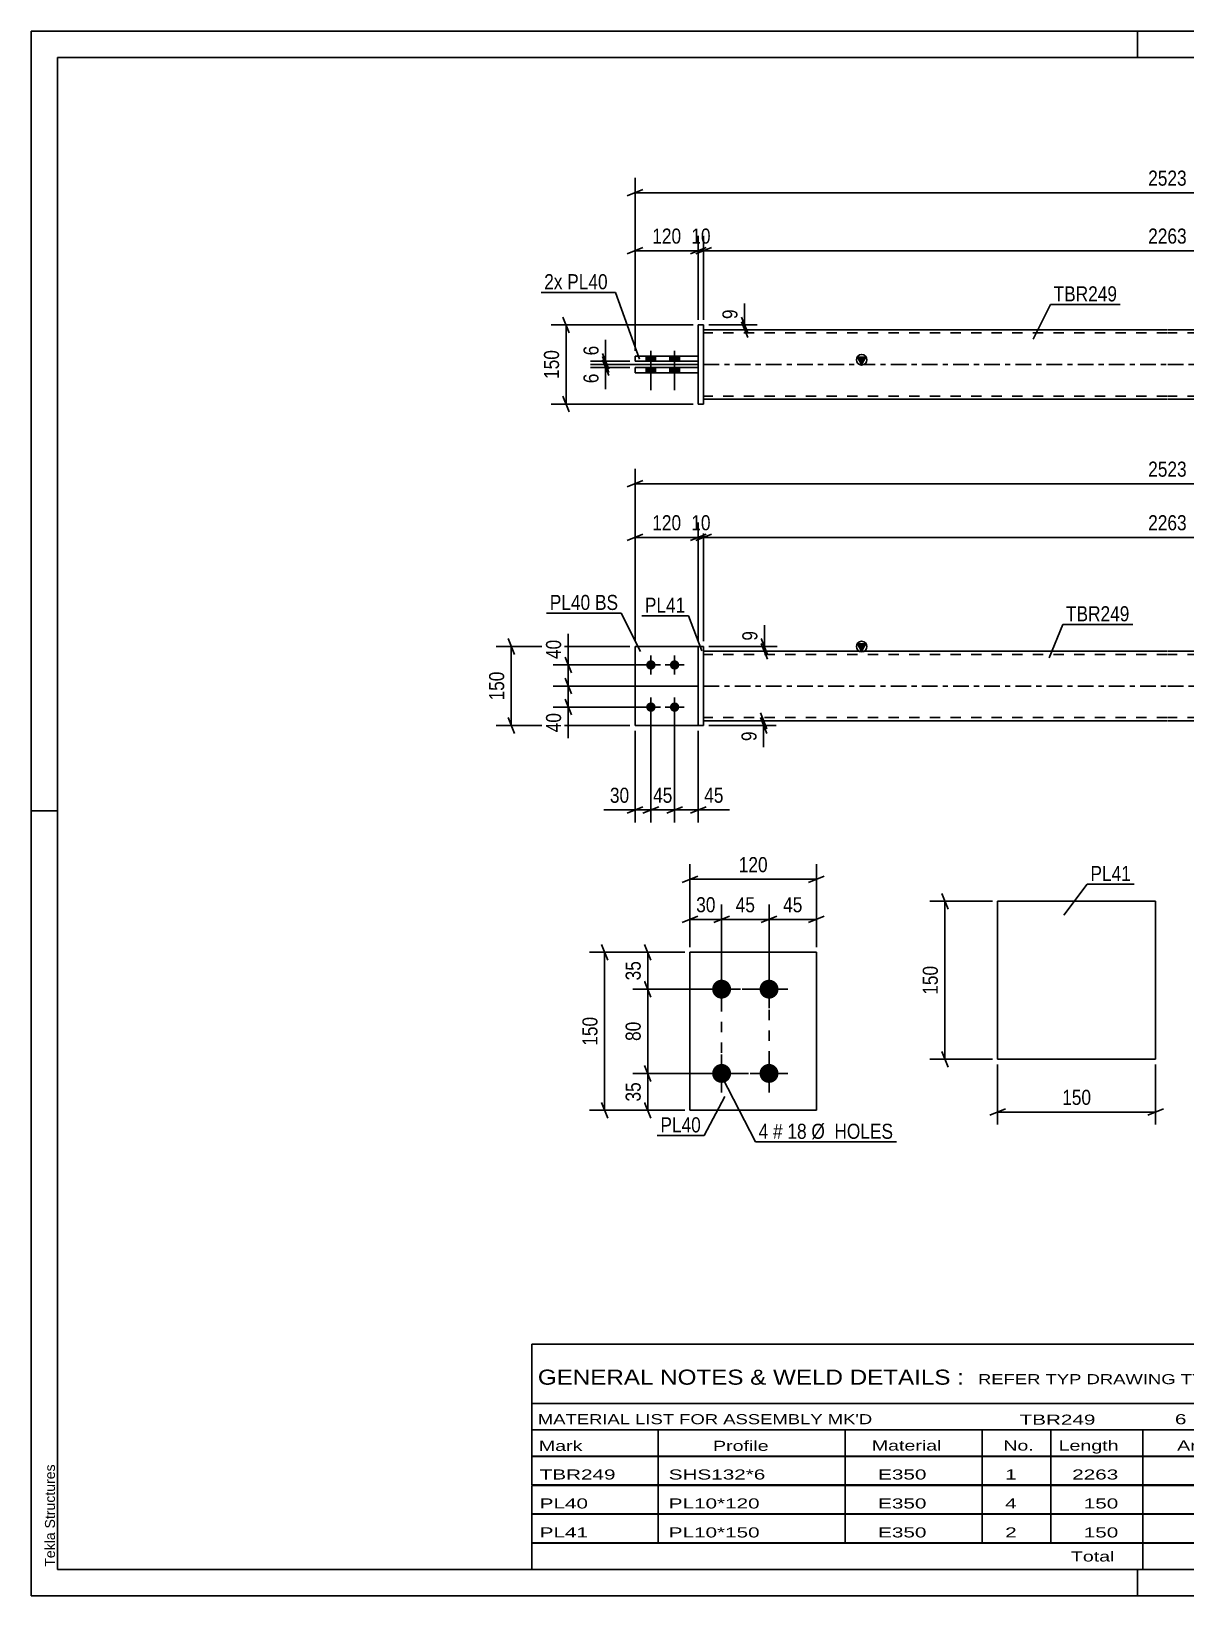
# Model space of a CAD drawing. Header units: millimetres. Extents: x 0 to 420, y 0 to 297.
# Drawn here: x 0 to 219.1, y 0 to 297 of the extents above; entities that cross this region are included whole.
import ezdxf

# ---------------------------------------------------------------- set-up
doc = ezdxf.new("R2010")
doc.units = ezdxf.units.MM
doc.linetypes.add('DXK_LINE_DOT2', pattern=[3.9198, 1.9599, -1.9599])
doc.linetypes.add('DXK_LINE_DOT3', pattern=[5.9187, 2.979, -0.9799, 0.9799, -0.9799])
doc.styles.add('Arial', font='ARIAL.TTF', dxfattribs={"height": 0.2})
doc.styles.add('Arial Narrow', font='ARIALN.TTF', dxfattribs={"height": 0.2})

# ---------------------------------------------------------------- blocks, each defined once
blk = doc.blocks.new('Unknown-582683613-1127')
at = {"color": 5, "linetype": 'Continuous'}
for p, q in [((420, 297), (0, 297)), ((0, 297), (0, 0)), ((0, 292), (0, 297)), ((210, 292), (210, 297)), ((415, 292), (5, 292)), ((5, 292), (5, 5)), ((5, 149), (0, 149)), ((0, 0), (0, 5)), ((5, 5), (415, 5)), ((210, 0), (210, 5)), ((0, 0), (420, 0))]:
    blk.add_line(p, q, dxfattribs=at)
at = {"color": 174, "linetype": 'Continuous', "style": 'Arial'}
blk.add_text('Tekla Structures', height=1.9102, rotation=90, dxfattribs=at).set_placement((4.5, 5.5))
blk = doc.blocks.new('Bolt-582683613-1424 - 1364')
at = {"linetype": 'Continuous'}
for points in [[(117.61, 175.8, -1), (117.61, 177.6, -1)], [(122.11, 175.8, -1), (122.11, 177.6, -1)], [(117.61, 167.8, -1), (117.61, 169.6, -1)], [(122.11, 167.8, -1), (122.11, 169.6, -1)]]:
    blk.add_hatch(color=1, dxfattribs=at).paths.add_polyline_path(points)
at = {"color": 1, "linetype": 'Continuous'}
for p, q in [((117.61, 174.9), (117.61, 178.5)), ((122.11, 174.9), (122.11, 178.5)), ((119.41, 176.7), (115.81, 176.7)), ((123.91, 176.7), (120.31, 176.7)), ((117.61, 166.9), (117.61, 170.5)), ((122.11, 166.9), (122.11, 170.5)), ((119.41, 168.7), (115.81, 168.7)), ((123.91, 168.7), (120.31, 168.7))]:
    blk.add_line(p, q, dxfattribs=at)
blk = doc.blocks.new('Part-582683613-1412 - 1364')
at = {"linetype": 'Continuous'}
blk.add_hatch(color=2, dxfattribs=at).paths.add_polyline_path([(157.61, 179.3), (156.81, 180.7), (158.41, 180.7)])
at = {"color": 2, "linetype": 'Continuous'}
for p, q in [((127.61, 179.3), (215.61, 179.3)), ((157.61, 179.3), (156.81, 180.7)), ((156.81, 180.7), (158.41, 180.7)), ((158.41, 180.7), (157.61, 179.3)), ((215.71, 179.3), (303.71, 179.3)), ((127.61, 166.1), (215.61, 166.1)), ((215.71, 166.1), (303.71, 166.1))]:
    blk.add_line(p, q, dxfattribs=at)
at = {"color": 7, "linetype": 'DXK_LINE_DOT2'}
for p, q in [((127.61, 166.1), (127.61, 179.3)), ((215.61, 178.7), (127.61, 178.7)), ((303.71, 178.7), (215.71, 178.7)), ((303.71, 179.3), (303.71, 166.1)), ((215.61, 166.7), (127.61, 166.7)), ((303.71, 166.7), (215.71, 166.7))]:
    blk.add_line(p, q, dxfattribs=at)
at = {"color": 7, "linetype": 'DXK_LINE_DOT3'}
for p, q in [((127.61, 172.7), (215.61, 172.7)), ((215.71, 172.7), (303.71, 172.7))]:
    blk.add_line(p, q, dxfattribs=at)
at = {"color": 2, "linetype": 'Continuous'}
blk.add_circle((157.61, 180.2), 1, dxfattribs=at)
blk = doc.blocks.new('Part-582683613-1440 - 1364')
at = {"color": 2, "linetype": 'Continuous'}
for p, q in [((127.61, 180.2), (126.61, 180.2)), ((126.61, 180.2), (126.61, 165.2)), ((127.61, 165.2), (127.61, 180.2)), ((126.61, 165.2), (127.61, 165.2))]:
    blk.add_line(p, q, dxfattribs=at)
blk = doc.blocks.new('Part-582683613-1445 - 1364')
at = {"color": 7, "linetype": 'DXK_LINE_DOT2'}
for p, q in [((126.61, 180.2), (114.61, 180.2)), ((114.61, 180.2), (114.61, 165.2)), ((126.61, 165.2), (126.61, 180.2)), ((114.61, 165.2), (126.61, 165.2))]:
    blk.add_line(p, q, dxfattribs=at)
blk = doc.blocks.new('Part-582683613-1450 - 1364')
at = {"color": 2, "linetype": 'Continuous'}
for p, q in [((126.61, 180.2), (114.61, 180.2)), ((114.61, 180.2), (114.61, 165.2)), ((114.61, 165.2), (126.61, 165.2))]:
    blk.add_line(p, q, dxfattribs=at)
at = {"color": 7, "linetype": 'DXK_LINE_DOT2'}
blk.add_line((126.61, 165.2), (126.61, 180.2), dxfattribs=at)
blk = doc.blocks.new('Part-582683613-1776 - 1765')
at = {"color": 2, "linetype": 'Continuous'}
for p, q in [((114.61, 234.35), (114.61, 235.35)), ((114.61, 235.35), (126.61, 235.35)), ((126.61, 235.35), (126.61, 234.35)), ((126.61, 234.35), (114.61, 234.35))]:
    blk.add_line(p, q, dxfattribs=at)
blk = doc.blocks.new('Bolt-582683613-1769 - 1765')
at = {"linetype": 'Continuous'}
for points in [[(116.71, 234.35), (118.51, 234.35), (118.51, 235.35), (116.71, 235.35)], [(116.71, 234.35), (118.51, 234.35), (118.51, 235.35), (116.71, 235.35)], [(121.21, 234.35), (123.01, 234.35), (123.01, 235.35), (121.21, 235.35)], [(121.21, 234.35), (123.01, 234.35), (123.01, 235.35), (121.21, 235.35)], [(116.71, 232.15), (118.51, 232.15), (118.51, 233.15), (116.71, 233.15)], [(116.71, 232.15), (118.51, 232.15), (118.51, 233.15), (116.71, 233.15)], [(121.21, 232.15), (123.01, 232.15), (123.01, 233.15), (121.21, 233.15)], [(121.21, 232.15), (123.01, 232.15), (123.01, 233.15), (121.21, 233.15)]]:
    blk.add_hatch(color=1, dxfattribs=at).paths.add_polyline_path(points)
at = {"color": 1, "linetype": 'Continuous'}
for p, q in [((116.71, 235.35), (116.71, 234.35)), ((116.71, 235.35), (116.71, 234.35)), ((117.61, 236.35), (117.61, 228.85)), ((117.61, 236.35), (117.61, 228.85)), ((118.51, 235.35), (118.51, 234.35)), ((118.51, 235.35), (118.51, 234.35)), ((121.21, 235.35), (121.21, 234.35)), ((121.21, 235.35), (121.21, 234.35)), ((122.11, 236.35), (122.11, 228.85)), ((122.11, 236.35), (122.11, 228.85)), ((123.01, 235.35), (123.01, 234.35)), ((123.01, 235.35), (123.01, 234.35)), ((116.71, 233.15), (116.71, 232.15)), ((116.71, 233.15), (116.71, 232.15)), ((118.51, 233.15), (118.51, 232.15)), ((118.51, 233.15), (118.51, 232.15)), ((121.21, 233.15), (121.21, 232.15)), ((121.21, 233.15), (121.21, 232.15)), ((123.01, 233.15), (123.01, 232.15)), ((123.01, 233.15), (123.01, 232.15))]:
    blk.add_line(p, q, dxfattribs=at)
blk = doc.blocks.new('Part-582683613-1771 - 1765')
at = {"color": 2, "linetype": 'Continuous'}
for p, q in [((126.61, 226.24), (126.61, 241.24)), ((126.61, 241.24), (127.61, 241.24)), ((127.61, 226.24), (127.61, 241.24)), ((126.61, 226.24), (127.61, 226.24))]:
    blk.add_line(p, q, dxfattribs=at)
blk = doc.blocks.new('Part-582683613-1781 - 1765')
at = {"color": 2, "linetype": 'Continuous'}
for p, q in [((114.61, 233.15), (126.61, 233.15)), ((114.61, 232.15), (114.61, 233.15)), ((126.61, 232.15), (114.61, 232.15)), ((126.61, 233.15), (126.61, 232.15))]:
    blk.add_line(p, q, dxfattribs=at)
blk = doc.blocks.new('Part-582683613-1811 - 1765')
at = {"linetype": 'Continuous'}
blk.add_hatch(color=2, dxfattribs=at).paths.add_polyline_path([(157.61, 233.74), (156.81, 235.14), (158.41, 235.14)])
at = {"color": 2, "linetype": 'Continuous'}
for p, q in [((127.61, 240.34), (215.61, 240.34)), ((215.71, 240.34), (303.71, 240.34)), ((157.61, 233.74), (156.81, 235.14)), ((156.81, 235.14), (158.41, 235.14)), ((158.41, 235.14), (157.61, 233.74)), ((127.61, 227.14), (215.61, 227.14)), ((215.71, 227.14), (303.71, 227.14))]:
    blk.add_line(p, q, dxfattribs=at)
at = {"color": 7, "linetype": 'DXK_LINE_DOT2'}
for p, q in [((127.61, 240.34), (127.61, 227.14)), ((215.61, 239.74), (127.61, 239.74)), ((303.71, 239.74), (215.71, 239.74)), ((303.71, 240.34), (303.71, 227.14)), ((215.61, 227.74), (127.61, 227.74)), ((303.71, 227.74), (215.71, 227.74))]:
    blk.add_line(p, q, dxfattribs=at)
at = {"color": 7, "linetype": 'DXK_LINE_DOT3'}
for p, q in [((127.61, 233.74), (215.61, 233.74)), ((215.71, 233.74), (303.71, 233.74))]:
    blk.add_line(p, q, dxfattribs=at)
at = {"color": 2, "linetype": 'Continuous'}
blk.add_circle((157.61, 234.64), 1, dxfattribs=at)
blk = doc.blocks.new('Bolt-582683613-2117 - 2049')
at = {"linetype": 'Continuous'}
for points in [[(131.03, 113.35, -1), (131.03, 116.95, -1)], [(140.03, 113.35, -1), (140.03, 116.95, -1)], [(131.03, 97.35, -1), (131.03, 100.95, -1)], [(140.03, 97.35, -1), (140.03, 100.95, -1)]]:
    blk.add_hatch(color=1, dxfattribs=at).paths.add_polyline_path(points)
at = {"color": 1, "linetype": 'Continuous'}
for p, q in [((131.03, 111.55), (131.03, 118.75)), ((140.03, 111.55), (140.03, 118.75)), ((134.63, 115.15), (127.43, 115.15)), ((143.63, 115.15), (136.43, 115.15)), ((131.03, 95.55), (131.03, 102.75)), ((140.03, 95.55), (140.03, 102.75)), ((134.63, 99.15), (127.43, 99.15)), ((143.63, 99.15), (136.43, 99.15))]:
    blk.add_line(p, q, dxfattribs=at)
blk = doc.blocks.new('Part-582683613-2056 - 2049')
at = {"color": 2, "linetype": 'Continuous'}
for p, q in [((149.03, 122.15), (125.03, 122.15)), ((125.03, 122.15), (125.03, 92.15)), ((149.03, 92.15), (149.03, 122.15)), ((125.03, 92.15), (149.03, 92.15))]:
    blk.add_line(p, q, dxfattribs=at)
blk = doc.blocks.new('Part-582683613-2258 - 2252')
at = {"color": 2, "linetype": 'Continuous'}
for p, q in [((183.42, 131.83), (213.42, 131.83)), ((183.42, 101.83), (183.42, 131.83)), ((213.42, 131.83), (213.42, 101.83)), ((213.42, 101.83), (183.42, 101.83))]:
    blk.add_line(p, q, dxfattribs=at)
blk = doc.blocks.new('Rectangle-582683613-2237 - 2049')
at = {"color": 1, "linetype": 'DXK_LINE_DOT2'}
blk.add_lwpolyline([(131.03, 115.15), (140.03, 115.15), (140.03, 99.15), (131.03, 99.15), (131.03, 115.15)], close=True, dxfattribs=at)
blk = doc.blocks.new('StraightDimension-582683613-1621 - 1364')
at = {"color": 7, "linetype": 'Continuous'}
for p, q in [((117.61, 167.7), (117.61, 146.78)), ((122.11, 167.7), (122.11, 146.78)), ((116.11, 148.58), (119.11, 149.78)), ((117.61, 149.18), (122.11, 149.18)), ((123.61, 149.78), (120.61, 148.58))]:
    blk.add_line(p, q, dxfattribs=at)
at = {"color": 0}
blk.add_wipeout([(122.29, 149.93), (122.29, 154.13), (117.43, 154.13), (117.43, 149.93)], dxfattribs=at)
at = {"color": 3, "style": 'Arial Narrow'}
blk.add_text('45', height=2.863, dxfattribs=at).set_placement((118.03, 150.53))
blk = doc.blocks.new('StraightDimension-582683613-1692 - 1364')
at = {"color": 7, "linetype": 'Continuous'}
for p, q in [((127.61, 181.2), (127.61, 203.77)), ((303.71, 181.2), (303.71, 203.77)), ((129.11, 201.52), (126.11, 200.32)), ((127.61, 200.92), (303.71, 200.92)), ((302.21, 200.32), (305.21, 201.52))]:
    blk.add_line(p, q, dxfattribs=at)
at = {"color": 0}
blk.add_wipeout([(219.92, 201.67), (219.92, 205.87), (211.4, 205.87), (211.4, 201.67)], dxfattribs=at)
at = {"color": 3, "style": 'Arial Narrow'}
blk.add_text('2263', height=2.863, dxfattribs=at).set_placement((212, 202.27))
blk = doc.blocks.new('StraightDimension-582683613-1628 - 1364')
at = {"color": 7, "linetype": 'Continuous'}
for p, q in [((117.61, 167.7), (117.61, 146.78)), ((114.61, 164.2), (114.61, 146.78)), ((113.11, 148.58), (116.11, 149.78)), ((114.61, 149.18), (117.61, 149.18)), ((119.11, 149.78), (116.11, 148.58))]:
    blk.add_line(p, q, dxfattribs=at)
at = {"color": 0}
blk.add_wipeout([(114.08, 149.93), (114.08, 154.13), (109.23, 154.13), (109.23, 149.93)], dxfattribs=at)
at = {"color": 7, "linetype": 'Continuous'}
blk.add_line((114.61, 149.18), (108.7, 149.18), dxfattribs=at)
blk.add_line((114.61, 149.18), (108.7, 149.18), dxfattribs=at)
at = {"color": 3, "style": 'Arial Narrow'}
blk.add_text('30', height=2.863, dxfattribs=at).set_placement((109.83, 150.53))
blk = doc.blocks.new('StraightDimension-582683613-1701 - 1364')
at = {"color": 7, "linetype": 'Continuous'}
for p, q in [((126.61, 181.2), (126.61, 203.77)), ((127.61, 181.2), (127.61, 203.77)), ((125.11, 200.32), (128.11, 201.52)), ((129.11, 201.52), (126.11, 200.32)), ((126.61, 200.92), (127.61, 200.92))]:
    blk.add_line(p, q, dxfattribs=at)
at = {"color": 0}
blk.add_wipeout([(129.54, 201.67), (129.54, 205.87), (124.68, 205.87), (124.68, 201.67)], dxfattribs=at)
at = {"color": 3, "style": 'Arial Narrow'}
blk.add_text('10', height=2.863, dxfattribs=at).set_placement((125.28, 202.27))
blk = doc.blocks.new('StraightDimension-582683613-1715 - 1364')
at = {"color": 7, "linetype": 'Continuous'}
for p, q in [((114.61, 181.2), (114.61, 203.77)), ((126.61, 181.2), (126.61, 203.77)), ((113.11, 200.32), (116.11, 201.52)), ((114.61, 200.92), (126.61, 200.92)), ((128.11, 201.52), (125.11, 200.32))]:
    blk.add_line(p, q, dxfattribs=at)
at = {"color": 0}
blk.add_wipeout([(123.95, 201.67), (123.95, 205.87), (117.27, 205.87), (117.27, 201.67)], dxfattribs=at)
at = {"color": 3, "style": 'Arial Narrow'}
blk.add_text('120', height=2.863, dxfattribs=at).set_placement((117.87, 202.27))
blk = doc.blocks.new('StraightDimension-582683613-1503 - 1364')
at = {"color": 7, "linetype": 'Continuous'}
for p, q in [((91.71, 178.7), (90.51, 181.7)), ((113.61, 180.2), (88.26, 180.2)), ((91.11, 165.2), (91.11, 180.2)), ((90.51, 166.7), (91.71, 163.7)), ((113.61, 165.2), (88.26, 165.2))]:
    blk.add_line(p, q, dxfattribs=at)
at = {"color": 0}
blk.add_wipeout([(90.36, 176.04), (86.16, 176.04), (86.16, 169.36), (90.36, 169.36)], dxfattribs=at)
at = {"color": 3, "style": 'Arial Narrow'}
blk.add_text('150', height=2.863, rotation=90.0002, dxfattribs=at).set_placement((89.76, 169.96))
blk = doc.blocks.new('StraightDimension-582683613-1566 - 1364')
at = {"color": 7, "linetype": 'Continuous'}
for p, q in [((116.61, 176.7), (99.06, 176.7)), ((101.31, 178.2), (102.51, 175.2)), ((101.91, 172.7), (101.91, 176.7)), ((126.61, 172.7), (99.06, 172.7)), ((102.51, 171.2), (101.31, 174.2))]:
    blk.add_line(p, q, dxfattribs=at)
at = {"color": 0}
blk.add_wipeout([(101.16, 182.08), (96.96, 182.08), (96.96, 177.22), (101.16, 177.22)], dxfattribs=at)
at = {"color": 7, "linetype": 'Continuous'}
blk.add_line((101.91, 176.7), (101.91, 182.6), dxfattribs=at)
blk.add_line((101.91, 176.7), (101.91, 182.6), dxfattribs=at)
at = {"color": 3, "style": 'Arial Narrow'}
blk.add_text('40', height=2.863, rotation=90.0002, dxfattribs=at).set_placement((100.56, 177.82))
blk = doc.blocks.new('StraightDimension-582683613-1579 - 1364')
at = {"color": 7, "linetype": 'Continuous'}
for p, q in [((126.61, 172.7), (99.06, 172.7)), ((101.31, 174.2), (102.51, 171.2)), ((101.91, 168.7), (101.91, 172.7)), ((102.51, 167.2), (101.31, 170.2)), ((116.61, 168.7), (99.06, 168.7))]:
    blk.add_line(p, q, dxfattribs=at)
at = {"color": 0}
blk.add_wipeout([(101.16, 168.17), (96.96, 168.17), (96.96, 163.32), (101.16, 163.32)], dxfattribs=at)
at = {"color": 7, "linetype": 'Continuous'}
blk.add_line((101.91, 168.7), (101.91, 162.79), dxfattribs=at)
blk.add_line((101.91, 168.7), (101.91, 162.79), dxfattribs=at)
at = {"color": 3, "style": 'Arial Narrow'}
blk.add_text('40', height=2.863, rotation=90.0002, dxfattribs=at).set_placement((100.56, 163.92))
blk = doc.blocks.new('StraightDimension-582683613-1593 - 1364')
at = {"color": 7, "linetype": 'Continuous'}
for p, q in [((138.57, 181.7), (139.77, 178.7)), ((128.61, 180.2), (141.57, 180.2)), ((128.61, 179.3), (141.57, 179.3)), ((139.77, 177.8), (138.57, 180.8)), ((139.17, 179.3), (139.17, 180.2))]:
    blk.add_line(p, q, dxfattribs=at)
at = {"color": 0}
blk.add_wipeout([(138.42, 183.75), (134.22, 183.75), (134.22, 180.72), (138.42, 180.72)], dxfattribs=at)
at = {"color": 7, "linetype": 'Continuous'}
blk.add_line((139.17, 180.2), (139.17, 184.28), dxfattribs=at)
blk.add_line((139.17, 180.2), (139.17, 184.28), dxfattribs=at)
at = {"color": 3, "style": 'Arial Narrow'}
blk.add_text('9', height=2.86, rotation=90.0002, dxfattribs=at).set_placement((137.82, 181.32))
blk = doc.blocks.new('StraightDimension-582683613-1602 - 1364')
at = {"color": 7, "linetype": 'Continuous'}
for p, q in [((138.41, 167.6), (139.61, 164.6)), ((139.61, 163.7), (138.41, 166.7)), ((128.61, 166.1), (141.41, 166.1)), ((128.61, 165.2), (141.41, 165.2)), ((139.01, 165.2), (139.01, 166.1))]:
    blk.add_line(p, q, dxfattribs=at)
at = {"color": 0}
blk.add_wipeout([(138.26, 164.67), (134.06, 164.67), (134.06, 161.65), (138.26, 161.65)], dxfattribs=at)
at = {"color": 7, "linetype": 'Continuous'}
blk.add_line((139.01, 165.2), (139.01, 161.12), dxfattribs=at)
blk.add_line((139.01, 165.2), (139.01, 161.12), dxfattribs=at)
at = {"color": 3, "style": 'Arial Narrow'}
blk.add_text('9', height=2.86, rotation=90.0002, dxfattribs=at).set_placement((137.66, 162.25))
blk = doc.blocks.new('StraightDimension-582683613-1611 - 1364')
at = {"color": 7, "linetype": 'Continuous'}
for p, q in [((122.11, 167.7), (122.11, 146.78)), ((126.61, 164.2), (126.61, 146.78)), ((120.61, 148.58), (123.61, 149.78)), ((122.11, 149.18), (126.61, 149.18)), ((128.11, 149.78), (125.11, 148.58))]:
    blk.add_line(p, q, dxfattribs=at)
at = {"color": 0}
blk.add_wipeout([(131.99, 149.93), (131.99, 154.13), (127.13, 154.13), (127.13, 149.93)], dxfattribs=at)
at = {"color": 7, "linetype": 'Continuous'}
blk.add_line((126.61, 149.18), (132.52, 149.18), dxfattribs=at)
blk.add_line((126.61, 149.18), (132.52, 149.18), dxfattribs=at)
at = {"color": 3, "style": 'Arial Narrow'}
blk.add_text('45', height=2.863, dxfattribs=at).set_placement((127.73, 150.53))
blk = doc.blocks.new('StraightDimension-582683613-1639 - 1364')
at = {"color": 7, "linetype": 'Continuous'}
for p, q in [((114.61, 181.2), (114.61, 213.94)), ((316.71, 181.2), (316.71, 213.94)), ((116.11, 211.69), (113.11, 210.49)), ((114.61, 211.09), (316.71, 211.09)), ((315.21, 210.49), (318.21, 211.69))]:
    blk.add_line(p, q, dxfattribs=at)
at = {"color": 0}
blk.add_wipeout([(219.92, 211.84), (219.92, 216.04), (211.4, 216.04), (211.4, 211.84)], dxfattribs=at)
at = {"color": 3, "style": 'Arial Narrow'}
blk.add_text('2523', height=2.863, dxfattribs=at).set_placement((212, 212.44))
blk = doc.blocks.new('StraightDimension-582683613-1814 - 1765')
at = {"color": 7, "linetype": 'Continuous'}
for p, q in [((114.61, 236.34), (114.61, 269.19)), ((316.71, 236.34), (316.71, 269.19)), ((116.11, 266.94), (113.11, 265.74)), ((114.61, 266.34), (316.71, 266.34)), ((315.21, 265.74), (318.21, 266.94))]:
    blk.add_line(p, q, dxfattribs=at)
at = {"color": 0}
blk.add_wipeout([(219.92, 267.09), (219.92, 271.29), (211.4, 271.29), (211.4, 267.09)], dxfattribs=at)
at = {"color": 3, "style": 'Arial Narrow'}
blk.add_text('2523', height=2.863, dxfattribs=at).set_placement((212, 267.69))
blk = doc.blocks.new('StraightDimension-582683613-1825 - 1765')
at = {"color": 7, "linetype": 'Continuous'}
for p, q in [((125.11, 254.74), (128.11, 255.94)), ((129.11, 255.94), (126.11, 254.74)), ((126.61, 242.24), (126.61, 258.19)), ((127.61, 242.24), (127.61, 258.19)), ((126.61, 255.34), (127.61, 255.34))]:
    blk.add_line(p, q, dxfattribs=at)
at = {"color": 0}
blk.add_wipeout([(129.54, 256.09), (129.54, 260.29), (124.68, 260.29), (124.68, 256.09)], dxfattribs=at)
at = {"color": 3, "style": 'Arial Narrow'}
blk.add_text('10', height=2.863, dxfattribs=at).set_placement((125.28, 256.69))
blk = doc.blocks.new('StraightDimension-582683613-1835 - 1765')
at = {"color": 7, "linetype": 'Continuous'}
for p, q in [((113.11, 254.74), (116.11, 255.94)), ((114.61, 236.35), (114.61, 258.19)), ((128.11, 255.94), (125.11, 254.74)), ((126.61, 242.24), (126.61, 258.19)), ((114.61, 255.34), (126.61, 255.34))]:
    blk.add_line(p, q, dxfattribs=at)
at = {"color": 0}
blk.add_wipeout([(123.95, 256.09), (123.95, 260.29), (117.27, 260.29), (117.27, 256.09)], dxfattribs=at)
at = {"color": 3, "style": 'Arial Narrow'}
blk.add_text('120', height=2.863, dxfattribs=at).set_placement((117.87, 256.69))
blk = doc.blocks.new('StraightDimension-582683613-1845 - 1765')
at = {"color": 7, "linetype": 'Continuous'}
for p, q in [((129.11, 255.94), (126.11, 254.74)), ((127.61, 242.24), (127.61, 258.19)), ((302.21, 254.74), (305.21, 255.94)), ((303.71, 242.24), (303.71, 258.19)), ((127.61, 255.34), (303.71, 255.34))]:
    blk.add_line(p, q, dxfattribs=at)
at = {"color": 0}
blk.add_wipeout([(219.92, 256.09), (219.92, 260.29), (211.4, 260.29), (211.4, 256.09)], dxfattribs=at)
at = {"color": 3, "style": 'Arial Narrow'}
blk.add_text('2263', height=2.863, dxfattribs=at).set_placement((212, 256.69))
blk = doc.blocks.new('StraightDimension-582683613-1876 - 1765')
at = {"color": 7, "linetype": 'Continuous'}
for p, q in [((125.61, 241.24), (98.67, 241.24)), ((102.12, 239.74), (100.92, 242.74)), ((101.52, 226.24), (101.52, 241.24)), ((125.61, 226.24), (98.67, 226.24)), ((100.92, 227.74), (102.12, 224.74))]:
    blk.add_line(p, q, dxfattribs=at)
at = {"color": 0}
blk.add_wipeout([(100.77, 237.09), (96.57, 237.09), (96.57, 230.4), (100.77, 230.4)], dxfattribs=at)
at = {"color": 3, "style": 'Arial Narrow'}
blk.add_text('150', height=2.863, rotation=90.0002, dxfattribs=at).set_placement((100.17, 231))
blk = doc.blocks.new('StraightDimension-582683613-1887 - 1765')
at = {"color": 7, "linetype": 'Continuous'}
for p, q in [((128.61, 241.24), (137.79, 241.24)), ((134.79, 242.74), (135.99, 239.74)), ((135.99, 238.84), (134.79, 241.84)), ((135.39, 240.34), (135.39, 241.24)), ((128.61, 240.34), (137.79, 240.34))]:
    blk.add_line(p, q, dxfattribs=at)
at = {"color": 0}
blk.add_wipeout([(134.64, 244.8), (130.44, 244.8), (130.44, 241.77), (134.64, 241.77)], dxfattribs=at)
at = {"color": 7, "linetype": 'Continuous'}
blk.add_line((135.39, 241.24), (135.39, 245.32), dxfattribs=at)
blk.add_line((135.39, 241.24), (135.39, 245.32), dxfattribs=at)
at = {"color": 3, "style": 'Arial Narrow'}
blk.add_text('9', height=2.86, rotation=90.0002, dxfattribs=at).set_placement((134.04, 242.37))
blk = doc.blocks.new('StraightDimension-582683613-1898 - 1765')
at = {"color": 7, "linetype": 'Continuous'}
for p, q in [((108.42, 235.85), (109.62, 232.85)), ((109.62, 232.24), (108.42, 235.24)), ((113.61, 234.35), (106.17, 234.35)), ((126.61, 233.74), (106.17, 233.74)), ((109.02, 233.74), (109.02, 234.35))]:
    blk.add_line(p, q, dxfattribs=at)
at = {"color": 0}
blk.add_wipeout([(108.27, 237.9), (104.07, 237.9), (104.07, 234.87), (108.27, 234.87)], dxfattribs=at)
at = {"color": 7, "linetype": 'Continuous'}
blk.add_line((109.02, 234.35), (109.02, 238.42), dxfattribs=at)
blk.add_line((109.02, 234.35), (109.02, 238.42), dxfattribs=at)
at = {"color": 3, "style": 'Arial Narrow'}
blk.add_text('6', height=2.86, rotation=90.0002, dxfattribs=at).set_placement((107.67, 235.47))
blk = doc.blocks.new('StraightDimension-582683613-1914 - 1765')
at = {"color": 7, "linetype": 'Continuous'}
for p, q in [((108.42, 235.24), (109.62, 232.24)), ((109.62, 231.65), (108.42, 234.65)), ((126.61, 233.74), (106.17, 233.74)), ((113.61, 233.15), (106.17, 233.15)), ((109.02, 233.15), (109.02, 233.74))]:
    blk.add_line(p, q, dxfattribs=at)
at = {"color": 0}
blk.add_wipeout([(108.27, 232.62), (104.07, 232.62), (104.07, 229.59), (108.27, 229.59)], dxfattribs=at)
at = {"color": 7, "linetype": 'Continuous'}
blk.add_line((109.02, 233.15), (109.02, 229.07), dxfattribs=at)
blk.add_line((109.02, 233.15), (109.02, 229.07), dxfattribs=at)
at = {"color": 3, "style": 'Arial Narrow'}
blk.add_text('6', height=2.86, rotation=90.0002, dxfattribs=at).set_placement((107.67, 230.19))
blk = doc.blocks.new('StraightDimension-582683613-2184 - 2049')
at = {"color": 7, "linetype": 'Continuous'}
for p, q in [((140.03, 116.15), (140.03, 131.25)), ((149.03, 123.15), (149.03, 131.25)), ((138.53, 127.8), (141.53, 129)), ((140.03, 128.4), (149.03, 128.4)), ((150.53, 129), (147.53, 127.8))]:
    blk.add_line(p, q, dxfattribs=at)
at = {"color": 0}
blk.add_wipeout([(146.96, 129.15), (146.96, 133.35), (142.11, 133.35), (142.11, 129.15)], dxfattribs=at)
at = {"color": 3, "style": 'Arial Narrow'}
blk.add_text('45', height=2.863, dxfattribs=at).set_placement((142.71, 129.75))
blk = doc.blocks.new('StraightDimension-582683613-2137 - 2049')
at = {"color": 7, "linetype": 'Continuous'}
for p, q in [((117.62, 113.65), (116.42, 116.65)), ((130.03, 115.15), (114.17, 115.15)), ((117.02, 99.15), (117.02, 115.15)), ((130.03, 99.15), (114.17, 99.15)), ((116.42, 100.65), (117.62, 97.65))]:
    blk.add_line(p, q, dxfattribs=at)
at = {"color": 0}
blk.add_wipeout([(116.27, 109.58), (112.07, 109.58), (112.07, 104.72), (116.27, 104.72)], dxfattribs=at)
at = {"color": 3, "style": 'Arial Narrow'}
blk.add_text('80', height=2.863, rotation=90.0002, dxfattribs=at).set_placement((115.67, 105.32))
blk = doc.blocks.new('StraightDimension-582683613-2121 - 2049')
at = {"color": 7, "linetype": 'Continuous'}
for p, q in [((124.03, 122.15), (114.17, 122.15)), ((116.42, 123.65), (117.62, 120.65)), ((117.02, 115.15), (117.02, 122.15)), ((117.62, 113.65), (116.42, 116.65)), ((130.03, 115.15), (114.17, 115.15))]:
    blk.add_line(p, q, dxfattribs=at)
at = {"color": 0}
blk.add_wipeout([(116.27, 121.08), (112.07, 121.08), (112.07, 116.22), (116.27, 116.22)], dxfattribs=at)
at = {"color": 3, "style": 'Arial Narrow'}
blk.add_text('35', height=2.863, rotation=90.0002, dxfattribs=at).set_placement((115.67, 116.82))
blk = doc.blocks.new('StraightDimension-582683613-2150 - 2049')
at = {"color": 7, "linetype": 'Continuous'}
for p, q in [((130.03, 99.15), (114.17, 99.15)), ((116.42, 100.65), (117.62, 97.65)), ((117.02, 92.15), (117.02, 99.15)), ((124.03, 92.15), (114.17, 92.15)), ((117.62, 90.65), (116.42, 93.65))]:
    blk.add_line(p, q, dxfattribs=at)
at = {"color": 0}
blk.add_wipeout([(116.27, 98.08), (112.07, 98.08), (112.07, 93.22), (116.27, 93.22)], dxfattribs=at)
at = {"color": 3, "style": 'Arial Narrow'}
blk.add_text('35', height=2.863, rotation=90.0002, dxfattribs=at).set_placement((115.67, 93.82))
blk = doc.blocks.new('StraightDimension-582683613-2167 - 2049')
at = {"color": 7, "linetype": 'Continuous'}
for p, q in [((124.03, 122.15), (105.97, 122.15)), ((109.42, 120.65), (108.22, 123.65)), ((108.82, 92.15), (108.82, 122.15)), ((124.03, 92.15), (105.97, 92.15)), ((108.22, 93.65), (109.42, 90.65))]:
    blk.add_line(p, q, dxfattribs=at)
at = {"color": 0}
blk.add_wipeout([(108.07, 110.49), (103.87, 110.49), (103.87, 103.81), (108.07, 103.81)], dxfattribs=at)
at = {"color": 3, "style": 'Arial Narrow'}
blk.add_text('150', height=2.863, rotation=90.0002, dxfattribs=at).set_placement((107.47, 104.41))
blk = doc.blocks.new('StraightDimension-582683613-2197 - 2049')
at = {"color": 7, "linetype": 'Continuous'}
for p, q in [((131.03, 116.15), (131.03, 131.25)), ((140.03, 116.15), (140.03, 131.25)), ((129.53, 127.8), (132.53, 129)), ((131.03, 128.4), (140.03, 128.4)), ((141.53, 129), (138.53, 127.8))]:
    blk.add_line(p, q, dxfattribs=at)
at = {"color": 0}
blk.add_wipeout([(137.96, 129.15), (137.96, 133.35), (133.11, 133.35), (133.11, 129.15)], dxfattribs=at)
at = {"color": 3, "style": 'Arial Narrow'}
blk.add_text('45', height=2.863, dxfattribs=at).set_placement((133.71, 129.75))
blk = doc.blocks.new('StraightDimension-582683613-2207 - 2049')
at = {"color": 7, "linetype": 'Continuous'}
for p, q in [((125.03, 123.15), (125.03, 131.25)), ((131.03, 116.15), (131.03, 131.25)), ((123.53, 127.8), (126.53, 129)), ((125.03, 128.4), (131.03, 128.4)), ((132.53, 129), (129.53, 127.8))]:
    blk.add_line(p, q, dxfattribs=at)
at = {"color": 0}
blk.add_wipeout([(130.46, 129.15), (130.46, 133.35), (125.61, 133.35), (125.61, 129.15)], dxfattribs=at)
at = {"color": 3, "style": 'Arial Narrow'}
blk.add_text('30', height=2.863, dxfattribs=at).set_placement((126.21, 129.75))
blk = doc.blocks.new('StraightDimension-582683613-2221 - 2049')
at = {"color": 7, "linetype": 'Continuous'}
for p, q in [((125.03, 123.15), (125.03, 138.86)), ((149.03, 123.15), (149.03, 138.86)), ((126.53, 136.61), (123.53, 135.41)), ((125.03, 136.01), (149.03, 136.01)), ((147.53, 135.41), (150.53, 136.61))]:
    blk.add_line(p, q, dxfattribs=at)
at = {"color": 0}
blk.add_wipeout([(140.38, 136.76), (140.38, 140.96), (133.69, 140.96), (133.69, 136.76)], dxfattribs=at)
at = {"color": 3, "style": 'Arial Narrow'}
blk.add_text('120', height=2.863, dxfattribs=at).set_placement((134.29, 137.36))
blk = doc.blocks.new('StraightDimension-582683613-2260 - 2252')
at = {"color": 7, "linetype": 'Continuous'}
for p, q in [((183.42, 100.83), (183.42, 89.43)), ((213.42, 100.83), (213.42, 89.43)), ((184.92, 92.43), (181.92, 91.23)), ((211.92, 91.23), (214.92, 92.43)), ((183.42, 91.83), (213.42, 91.83))]:
    blk.add_line(p, q, dxfattribs=at)
at = {"color": 0}
blk.add_wipeout([(201.77, 92.58), (201.77, 96.78), (195.08, 96.78), (195.08, 92.58)], dxfattribs=at)
at = {"color": 3, "style": 'Arial Narrow'}
blk.add_text('150', height=2.863, dxfattribs=at).set_placement((195.68, 93.18))
blk = doc.blocks.new('StraightDimension-582683613-2265 - 2252')
at = {"color": 7, "linetype": 'Continuous'}
for p, q in [((182.42, 131.83), (170.57, 131.83)), ((174.02, 130.33), (172.82, 133.33)), ((173.42, 101.83), (173.42, 131.83)), ((182.42, 101.83), (170.57, 101.83)), ((172.82, 103.33), (174.02, 100.33))]:
    blk.add_line(p, q, dxfattribs=at)
at = {"color": 0}
blk.add_wipeout([(172.67, 120.17), (168.47, 120.17), (168.47, 113.49), (172.67, 113.49)], dxfattribs=at)
at = {"color": 3, "style": 'Arial Narrow'}
blk.add_text('150', height=2.863, rotation=90.0002, dxfattribs=at).set_placement((172.07, 114.09))
blk = doc.blocks.new('Unknown-582683613-3966')
at = {"color": 7, "linetype": 'Continuous'}
for p, q in [((95, 47.75), (255, 47.75)), ((95, 36.5), (95, 47.75)), ((255, 47.75), (255, 36.5)), ((95, 36.5), (255, 36.5)), ((95, 36.5), (95, 31.5)), ((255, 36.5), (255, 31.5)), ((95, 31.5), (255, 31.5)), ((95, 31.5), (95, 26.5)), ((119, 31.5), (119, 26.5)), ((154.5, 31.5), (154.5, 26.5)), ((180.5, 31.5), (180.5, 26.5)), ((193.5, 31.5), (193.5, 26.5)), ((211, 31.5), (211, 26.5)), ((233, 31.5), (233, 26.5)), ((255, 31.5), (255, 26.5)), ((95, 26.5), (255, 26.5)), ((95, 26.45), (95, 21.05)), ((95, 26.45), (255, 26.45)), ((119, 26.5), (119, 21)), ((154.5, 26.5), (154.5, 21)), ((180.5, 26.5), (180.5, 21)), ((193.5, 26.5), (193.5, 21)), ((211, 26.5), (211, 21)), ((233, 26.5), (233, 21)), ((255, 26.45), (255, 21.05)), ((95, 21.05), (255, 21.05)), ((95, 20.95), (95, 15.55)), ((95, 20.95), (255, 20.95)), ((119, 21), (119, 15.5)), ((154.5, 21), (154.5, 15.5)), ((180.5, 21), (180.5, 15.5)), ((193.5, 21), (193.5, 15.5)), ((211, 21), (211, 15.5)), ((233, 21), (233, 15.5)), ((255, 20.95), (255, 15.55)), ((95, 15.55), (255, 15.55)), ((95, 15.45), (95, 10.05)), ((95, 15.45), (255, 15.45)), ((119, 15.5), (119, 10)), ((154.5, 15.5), (154.5, 10)), ((180.5, 15.5), (180.5, 10)), ((193.5, 15.5), (193.5, 10)), ((211, 15.5), (211, 10)), ((233, 15.5), (233, 10)), ((255, 15.45), (255, 10.05)), ((95, 10.05), (255, 10.05)), ((95, 10), (255, 10)), ((95, 10), (95, 5)), ((211, 10), (211, 5)), ((233, 10), (233, 5)), ((255, 10), (255, 5)), ((95, 5), (255, 5))]:
    blk.add_line(p, q, dxfattribs=at)
at = {"color": 7, "style": 'Arial Narrow'}
for s, height, width, p in [('GENERAL NOTES & WELD DETAILS :', 2.8633, 1.4, (96.15, 40.06)), ('REFER TYP DRAWING TYP-01', 1.9089, 1.6, (179.7, 40.16)), ("MATERIAL LIST FOR ASSEMBLY MK'D", 1.9089, 1.6, (96.15, 32.56)), ('TBR249', 1.909, 1.794707, (187.59, 32.47)), ('6', 1.91, 1.794707, (217.08, 32.56)), ('No. Required', 1.9089, 1.6, (226.41, 32.56)), ('Mark', 1.909, 1.7, (96.34, 27.5)), ('Profile', 1.909, 1.7, (129.41, 27.5)), ('Material', 1.909, 1.7, (159.54, 27.56)), ('No.', 1.909, 1.7, (184.5, 27.56)), ('Length', 1.909, 1.7, (195, 27.56)), ('Area', 1.909, 1.7, (217.5, 27.56)), ('Weight', 1.909, 1.7, (237, 27.56))]:
    blk.add_text(s, height=height, dxfattribs=dict(at, width=width)).set_placement(p)
at = {"color": 7, "linetype": 'Continuous', "style": 'Arial Narrow'}
for s, height, width, p in [('TBR249', 1.909, 1.794707, (96.5, 22.06)), ('SHS132*6', 1.909, 1.794707, (121, 22.06)), ('E350', 1.909, 1.794707, (160.74, 22.06)), ('1', 1.91, 1.794707, (184.86, 22.06)), ('2263', 1.909, 1.794707, (197.58, 22.06)), ('1.2', 1.909, 1.794707, (221.32, 22.06)), ('53.7', 1.909, 1.794707, (240.14, 22.06)), ('PL40', 1.909, 1.794707, (96.5, 16.56)), ('PL10*120', 1.909, 1.794707, (121, 16.56)), ('E350', 1.909, 1.794707, (160.74, 16.56)), ('4', 1.91, 1.794707, (184.86, 16.56)), ('150', 1.909, 1.794707, (199.77, 16.56)), ('0.0', 1.909, 1.794707, (221.32, 16.56)), ('5.7', 1.909, 1.794707, (242.33, 16.56)), ('PL41', 1.909, 1.794707, (96.5, 11.06)), ('PL10*150', 1.909, 1.794707, (121, 11.06)), ('E350', 1.909, 1.794707, (160.74, 11.06)), ('2', 1.91, 1.794707, (184.86, 11.06)), ('150', 1.909, 1.794707, (199.77, 11.06)), ('0.1', 1.909, 1.794707, (221.32, 11.06)), ('3.5', 1.909, 1.794707, (242.33, 11.06)), ('Total', 1.909, 1.7, (197.33, 6.5)), ('1.5', 1.909, 1.794707, (220.83, 6.5)), ('62.9', 1.909, 1.794707, (240.14, 6.5))]:
    blk.add_text(s, height=height, dxfattribs=dict(at, width=width)).set_placement(p)
blk = doc.blocks.new('Mark-582683613-1408 - 1364')
at = {"color": 0}
blk.add_wipeout([(208.46, 184.99), (208.46, 187.99), (196.4, 187.99), (196.4, 184.99)], dxfattribs=at)
blk.add_wipeout([(208.46, 184.99), (208.46, 187.99), (196.4, 187.99), (196.4, 184.99)], dxfattribs=at)
at = {"color": 30, "linetype": 'Continuous'}
for p, q in [((193.2, 178.05), (195.8, 184.39)), ((195.8, 184.39), (209.06, 184.39))]:
    blk.add_line(p, q, dxfattribs=at)
at = {"color": 3, "style": 'Arial Narrow'}
blk.add_text('TBR249', height=2.863, dxfattribs=at).set_placement((196.4, 184.99))
blk = doc.blocks.new('Mark-582683613-1436 - 1364')
at = {"color": 0}
blk.add_wipeout([(124.15, 186.62), (124.15, 189.62), (116.47, 189.62), (116.47, 186.62)], dxfattribs=at)
blk.add_wipeout([(124.15, 186.62), (124.15, 189.62), (116.47, 189.62), (116.47, 186.62)], dxfattribs=at)
at = {"color": 30, "linetype": 'Continuous'}
for p in [(115.87, 186.02), (127.25, 179.39)]:
    blk.add_line(p, (124.75, 186.02), dxfattribs=at)
at = {"color": 3, "style": 'Arial Narrow'}
blk.add_text('PL41', height=2.863, dxfattribs=at).set_placement((116.47, 186.62))
blk = doc.blocks.new('MarkSet-582683613-1750 - 1364')
at = {"color": 0}
blk.add_wipeout([(106.1, 187.14), (106.1, 190.14), (98.42, 190.14), (98.42, 187.14)], dxfattribs=at)
blk.add_wipeout([(106.1, 187.14), (106.1, 190.14), (98.42, 190.14), (98.42, 187.14)], dxfattribs=at)
blk.add_wipeout([(111.38, 187.14), (111.38, 190.14), (107, 190.14), (107, 187.14)], dxfattribs=at)
blk.add_wipeout([(111.38, 187.14), (111.38, 190.14), (107, 190.14), (107, 187.14)], dxfattribs=at)
at = {"color": 30, "linetype": 'Continuous'}
for p in [(97.82, 186.54), (115.65, 179.26)]:
    blk.add_line(p, (111.98, 186.54), dxfattribs=at)
at = {"color": 3, "style": 'Arial Narrow'}
for s, p in [('PL40', (98.42, 187.14)), ('BS', (107, 187.14))]:
    blk.add_text(s, height=2.863, dxfattribs=at).set_placement(p)
blk = doc.blocks.new('Mark-582683613-1807 - 1765')
at = {"color": 0}
blk.add_wipeout([(206.11, 245.72), (206.11, 248.72), (194.05, 248.72), (194.05, 245.72)], dxfattribs=at)
blk.add_wipeout([(206.11, 245.72), (206.11, 248.72), (194.05, 248.72), (194.05, 245.72)], dxfattribs=at)
at = {"color": 30, "linetype": 'Continuous'}
for p, q in [((190.18, 238.57), (193.45, 245.12)), ((193.45, 245.12), (206.71, 245.12))]:
    blk.add_line(p, q, dxfattribs=at)
at = {"color": 3, "style": 'Arial Narrow'}
blk.add_text('TBR249', height=2.863, dxfattribs=at).set_placement((194.05, 245.72))
blk = doc.blocks.new('MarkSet-582683613-1982 - 1765')
at = {"color": 30, "linetype": 'Continuous'}
blk.add_line((115.46, 234.73), (110.9, 247.43), dxfattribs=at)
at = {"color": 0}
blk.add_wipeout([(100.83, 248.03), (100.83, 251.03), (97.36, 251.03), (97.36, 248.03)], dxfattribs=at)
blk.add_wipeout([(100.83, 248.03), (100.83, 251.03), (97.36, 251.03), (97.36, 248.03)], dxfattribs=at)
blk.add_wipeout([(109.4, 248.03), (109.4, 251.03), (101.73, 251.03), (101.73, 248.03)], dxfattribs=at)
blk.add_wipeout([(109.4, 248.03), (109.4, 251.03), (101.73, 251.03), (101.73, 248.03)], dxfattribs=at)
at = {"color": 30, "linetype": 'Continuous'}
blk.add_line((96.76, 247.43), (110.9, 247.43), dxfattribs=at)
at = {"color": 3, "style": 'Arial Narrow'}
for s, p in [('2x', (97.36, 248.03)), ('PL40', (101.73, 248.03))]:
    blk.add_text(s, height=2.863, dxfattribs=at).set_placement(p)
blk = doc.blocks.new('Mark-582683613-2052 - 2049')
at = {"color": 0}
blk.add_wipeout([(127.1, 87.96), (127.1, 90.96), (119.42, 90.96), (119.42, 87.96)], dxfattribs=at)
blk.add_wipeout([(127.1, 87.96), (127.1, 90.96), (119.42, 90.96), (119.42, 87.96)], dxfattribs=at)
at = {"color": 30, "linetype": 'Continuous'}
for p in [(131.63, 94.79), (118.82, 87.36)]:
    blk.add_line(p, (127.7, 87.36), dxfattribs=at)
at = {"color": 3, "style": 'Arial Narrow'}
blk.add_text('PL40', height=2.863, dxfattribs=at).set_placement((119.42, 87.96))
blk = doc.blocks.new('Mark-582683613-2113 - 2049')
at = {"color": 0}
blk.add_wipeout([(139.89, 86.74), (139.89, 89.74), (138.06, 89.74), (138.06, 86.74)], dxfattribs=at)
blk.add_wipeout([(139.89, 86.74), (139.89, 89.74), (138.06, 89.74), (138.06, 86.74)], dxfattribs=at)
at = {"color": 7, "linetype": 'Continuous'}
blk.add_line((130.14, 100.42), (137.46, 86.14), dxfattribs=at)
at = {"color": 0}
blk.add_wipeout([(142.62, 86.74), (142.62, 89.74), (140.79, 89.74), (140.79, 86.74)], dxfattribs=at)
blk.add_wipeout([(142.62, 86.74), (142.62, 89.74), (140.79, 89.74), (140.79, 86.74)], dxfattribs=at)
at = {"color": 3, "style": 'Arial Narrow'}
blk.add_text('4', height=2.86, dxfattribs=at).set_placement((138.06, 86.74))
at = {"color": 0}
blk.add_wipeout([(147.17, 86.74), (147.17, 89.74), (143.52, 89.74), (143.52, 86.74)], dxfattribs=at)
blk.add_wipeout([(147.17, 86.74), (147.17, 89.74), (143.52, 89.74), (143.52, 86.74)], dxfattribs=at)
at = {"color": 3, "style": 'Arial Narrow'}
blk.add_text('#', height=2.86, dxfattribs=at).set_placement((140.79, 86.74))
at = {"color": 0}
blk.add_wipeout([(163.6, 86.74), (163.6, 89.74), (148.07, 89.74), (148.07, 86.74)], dxfattribs=at)
blk.add_wipeout([(163.6, 86.74), (163.6, 89.74), (148.07, 89.74), (148.07, 86.74)], dxfattribs=at)
at = {"color": 7, "linetype": 'Continuous'}
blk.add_line((137.46, 86.14), (164.2, 86.14), dxfattribs=at)
at = {"color": 3, "style": 'Arial Narrow'}
for s, p in [('18', (143.52, 86.74)), ('Ø  HOLES', (148.07, 86.74))]:
    blk.add_text(s, height=2.863, dxfattribs=at).set_placement(p)
blk = doc.blocks.new('Mark-582683613-2254 - 2252')
at = {"color": 0}
blk.add_wipeout([(208.72, 135.68), (208.72, 138.68), (201.04, 138.68), (201.04, 135.68)], dxfattribs=at)
blk.add_wipeout([(208.72, 135.68), (208.72, 138.68), (201.04, 138.68), (201.04, 135.68)], dxfattribs=at)
at = {"color": 30, "linetype": 'Continuous'}
for p, q in [((196.02, 129.17), (200.44, 135.08)), ((200.44, 135.08), (209.32, 135.08))]:
    blk.add_line(p, q, dxfattribs=at)
at = {"color": 3, "style": 'Arial Narrow'}
blk.add_text('PL41', height=2.863, dxfattribs=at).set_placement((201.04, 135.68))

msp = doc.modelspace()

# ---------------------------------------------------------------- block references
for name in ['Unknown-582683613-1127', 'Part-582683613-1771 - 1765', 'Part-582683613-1811 - 1765', 'Part-582683613-1776 - 1765', 'Bolt-582683613-1769 - 1765', 'Part-582683613-1781 - 1765', 'Part-582683613-1412 - 1364', 'Part-582683613-1445 - 1364', 'Part-582683613-1450 - 1364', 'Bolt-582683613-1424 - 1364', 'Part-582683613-1440 - 1364', 'Part-582683613-2258 - 2252', 'Part-582683613-2056 - 2049', 'Bolt-582683613-2117 - 2049', 'Rectangle-582683613-2237 - 2049', 'Unknown-582683613-3966']:
    msp.add_blockref(name, (0, 0))

# ---------------------------------------------------------------- next in the draw order: block references
for name in ['StraightDimension-582683613-1814 - 1765', 'StraightDimension-582683613-1692 - 1364', 'StraightDimension-582683613-1621 - 1364', 'StraightDimension-582683613-1602 - 1364', 'Mark-582683613-2254 - 2252', 'StraightDimension-582683613-2184 - 2049', 'StraightDimension-582683613-2137 - 2049', 'StraightDimension-582683613-2260 - 2252']:
    msp.add_blockref(name, (0, 0))

# ---------------------------------------------------------------- next in the draw order: block references
for name in ['StraightDimension-582683613-1825 - 1765', 'StraightDimension-582683613-1701 - 1364', 'StraightDimension-582683613-1628 - 1364', 'StraightDimension-582683613-2265 - 2252', 'StraightDimension-582683613-2121 - 2049', 'StraightDimension-582683613-2150 - 2049']:
    msp.add_blockref(name, (0, 0))

# ---------------------------------------------------------------- next in the draw order: block references
for name in ['StraightDimension-582683613-1835 - 1765', 'StraightDimension-582683613-1715 - 1364', 'StraightDimension-582683613-2197 - 2049', 'StraightDimension-582683613-2167 - 2049']:
    msp.add_blockref(name, (0, 0))

# ---------------------------------------------------------------- next in the draw order: block references
for name in ['StraightDimension-582683613-1845 - 1765', 'StraightDimension-582683613-1593 - 1364', 'StraightDimension-582683613-1503 - 1364', 'StraightDimension-582683613-2207 - 2049', 'Mark-582683613-2052 - 2049']:
    msp.add_blockref(name, (0, 0))

# ---------------------------------------------------------------- next in the draw order: block references
for name in ['Mark-582683613-1807 - 1765', 'StraightDimension-582683613-1887 - 1765', 'StraightDimension-582683613-1876 - 1765', 'StraightDimension-582683613-1566 - 1364', 'StraightDimension-582683613-2221 - 2049', 'Mark-582683613-2113 - 2049']:
    msp.add_blockref(name, (0, 0))

# ---------------------------------------------------------------- next in the draw order: block references
for name in ['StraightDimension-582683613-1898 - 1765', 'StraightDimension-582683613-1639 - 1364', 'StraightDimension-582683613-1579 - 1364']:
    msp.add_blockref(name, (0, 0))

# ---------------------------------------------------------------- next in the draw order: block references
for name in ['StraightDimension-582683613-1914 - 1765', 'Mark-582683613-1436 - 1364', 'Mark-582683613-1408 - 1364', 'StraightDimension-582683613-1611 - 1364']:
    msp.add_blockref(name, (0, 0))

# ---------------------------------------------------------------- next in the draw order: block references
for name in ['MarkSet-582683613-1982 - 1765', 'MarkSet-582683613-1750 - 1364']:
    msp.add_blockref(name, (0, 0))

doc.saveas('drawing.dxf')
